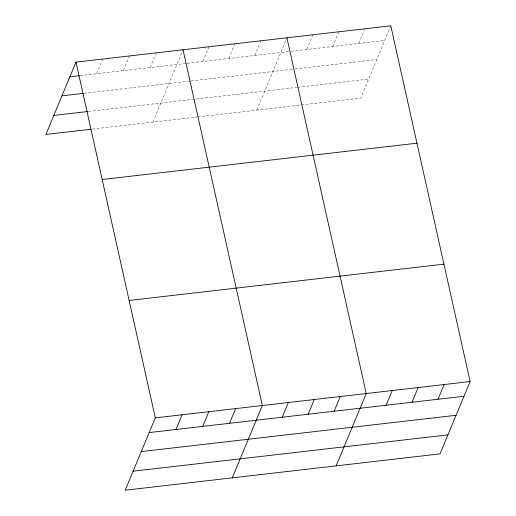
<?xml version="1.0" encoding="UTF-8"?>
<svg xmlns="http://www.w3.org/2000/svg" width="516" height="516" viewBox="0 0 516 516"><rect width="100%" height="100%" fill="white"/><g stroke="black" fill="none" stroke-linecap="round" stroke-linejoin="round"><path stroke-width="0.39" stroke-dasharray="2.58 1.94" d="M96.627 73.736L102.749 59.024M123.389 70.647L129.51 55.941M150.143 67.564L156.264 52.851M152.91 122.105L183.025 49.768M202.872 61.481L208.993 46.769M228.84 58.482L234.967 43.776M254.814 55.489L260.935 40.777M256.794 110.121L286.909 37.784M306.756 49.497L312.877 34.785M332.723 46.498L338.844 31.792M358.697 43.505L364.818 28.793M390.786 25.8L360.678 98.137L301.654 104.948M80.103 75.639L186.347 63.384M187.134 63.294L290.231 51.4M291.018 51.31L384.665 40.506M83.992 93.299L190.236 81.044M191.023 80.948L294.114 69.06M294.9 68.97L376.751 59.527M88.423 111.437L296.977 87.378M297.764 87.288L368.592 79.122M92.312 129.097L196.983 117.022M197.77 116.932L300.867 105.038"/><path stroke-width="0.77" d="M75.994 62.114L155.322 417.863L125.214 490.2L440.006 453.887L470.121 381.55L390.786 25.8L75.994 62.114L45.879 134.45L90.739 129.277M175.956 429.486L182.077 414.774M202.717 426.397L208.838 411.691M229.472 423.313L235.593 408.601M232.239 477.855L262.354 405.518L183.025 49.768M282.2 417.231L288.321 402.519M308.175 414.232L314.296 399.526M334.142 411.239L340.263 396.527M336.122 465.871L366.237 393.534L286.909 37.784M386.084 405.247L392.205 390.535M412.052 402.248L418.179 387.542M438.026 399.255L444.147 384.543M69.873 76.82L79.316 75.729M61.952 95.841L83.205 93.39M53.799 115.436L87.636 111.527M102.168 179.51L416.967 143.196M129.142 300.467L443.941 264.153M155.322 417.863L470.121 381.55M149.201 432.569L463.994 396.256M141.281 451.59L456.08 415.277M133.128 471.185L447.927 434.872"/></g></svg>
